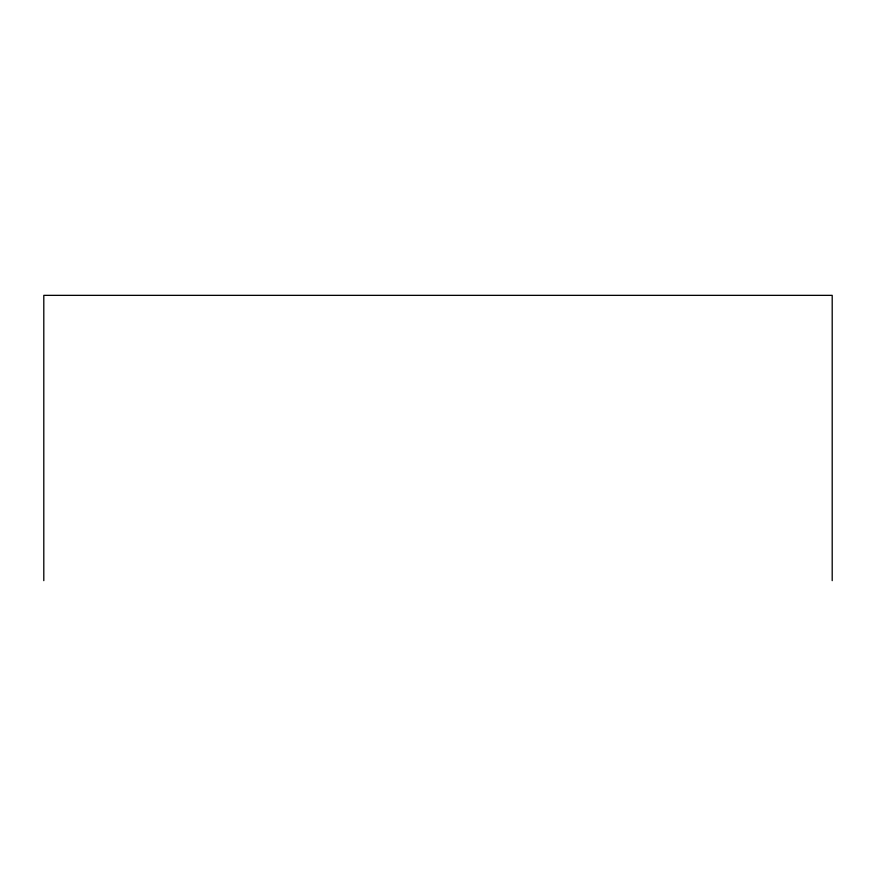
<?xml version="1.0" encoding="UTF-8"?>
<svg xmlns="http://www.w3.org/2000/svg" width="876" height="876" viewBox="0 0 876 876"><rect width="100%" height="100%" fill="white"/><g stroke="black" fill="none" stroke-linecap="round" stroke-linejoin="round"><path stroke-width="1.31" d="M832.2 580.646L832.2 295.354L43.8 295.354L43.8 580.646"/></g></svg>
